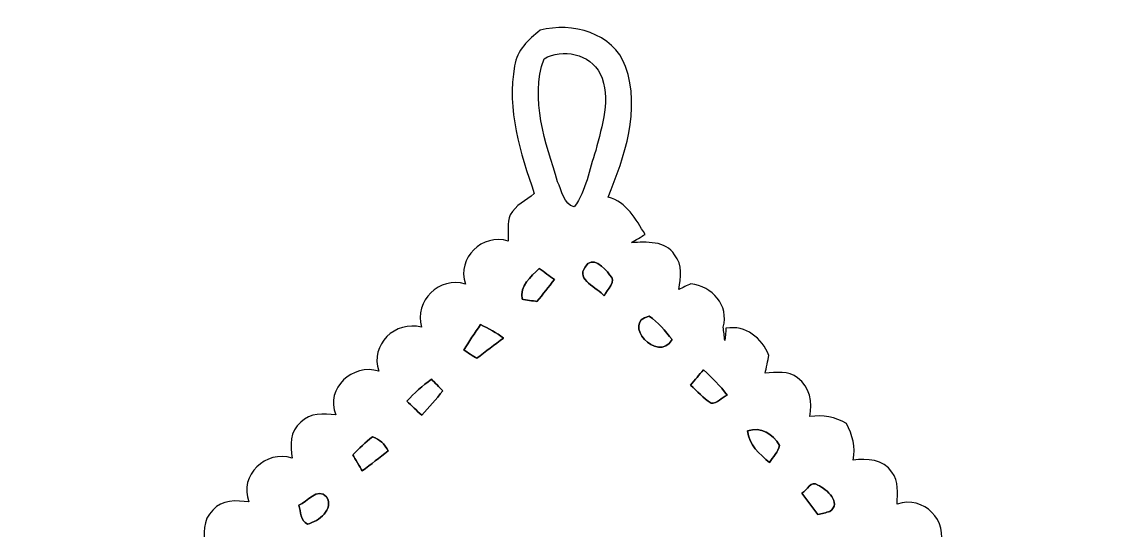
# Model space of a CAD drawing. Header units: centimetres. Extents: x -7 to 7, y -7.7 to 7.6.
# Drawn here: x -0.06 to 6.98, y -2.7 to 0.56 of the extents above; entities that cross this region are included whole.
import ezdxf

# ---------------------------------------------------------------- set-up
doc = ezdxf.new("R2010")
doc.units = ezdxf.units.CM
doc.header["$MEASUREMENT"] = 0
doc.layers.add('Camada 1', color=7, linetype='Continuous')

msp = doc.modelspace()

# ---------------------------------------------------------------- linework, layer by layer
at = {"layer": 'Camada 1', "color": 250}
for points, knots in [([(3.25966, 0.51011), (3.46569, 0.56373), (3.7285, 0.49459), (3.80894, 0.27834), (3.80894, 0.27834), (3.90666, -0.00105), (3.80259, -0.29951), (3.6971, -0.56091), (3.6971, -0.56091), (3.81635, -0.59195), (3.8749, -0.70379), (3.93347, -0.80044), (3.93347, -0.80044), (3.91195, -0.8135), (3.86891, -0.83925), (3.84739, -0.85195), (3.84739, -0.85195), (3.94229, -0.8516), (4.064, -0.83643), (4.12291, -0.93203), (4.12291, -0.93203), (4.17653, -0.99554), (4.16207, -1.07843), (4.14937, -1.15359), (4.14937, -1.15359), (4.17512, -1.14158), (4.20158, -1.12959), (4.22768, -1.11794), (4.22768, -1.11794), (4.3635, -1.1303), (4.47392, -1.25801), (4.43547, -1.39559), (4.43547, -1.39559), (4.4383, -1.42416), (4.44183, -1.45274), (4.44534, -1.48132), (4.44534, -1.48132), (4.44712, -1.46156), (4.45099, -1.42205), (4.45276, -1.40229), (4.45276, -1.40229), (4.58152, -1.38077), (4.68241, -1.46543), (4.72863, -1.57762), (4.72863, -1.57762), (4.72263, -1.60584), (4.71063, -1.66229), (4.70429, -1.6905), (4.70429, -1.6905), (4.77414, -1.68697), (4.85315, -1.67323), (4.91243, -1.72191), (4.91243, -1.72191), (4.99145, -1.77765), (5.00944, -1.87924), (4.99109, -1.96956), (4.99109, -1.96956), (5.07364, -1.95686), (5.15443, -1.97309), (5.22676, -2.01471), (5.22676, -2.01471), (5.26204, -2.08845), (5.28813, -2.16675), (5.26908, -2.2493), (5.26908, -2.2493), (5.35727, -2.23943), (5.46347, -2.24296), (5.51744, -2.32587), (5.51744, -2.32587), (5.5626, -2.38512), (5.55201, -2.46133), (5.5513, -2.53118), (5.5513, -2.53118), (5.72065, -2.4719), (5.88362, -2.64089), (5.82648, -2.80846), (5.82648, -2.80846), (5.99263, -2.75025), (6.1722, -2.92028), (6.09917, -3.0868), (6.09917, -3.0868), (6.26779, -3.03247), (6.44947, -3.19263), (6.37998, -3.3669), (6.37998, -3.3669), (6.55072, -3.30975), (6.72324, -3.47274), (6.66009, -3.64596), (6.66009, -3.64596), (6.78003, -3.61032), (6.92572, -3.67524), (6.94584, -3.80646), (6.94584, -3.80646), (6.97512, -3.92077), (6.88657, -4.01389), (6.78744, -4.0527), (6.78744, -4.0527), (6.89256, -4.10669), (6.97476, -4.22521), (6.9208, -4.34445), (6.9208, -4.34445), (6.8841, -4.46263), (6.74899, -4.47957), (6.6442, -4.4651), (6.6442, -4.4651), (6.71159, -4.63549), (6.53379, -4.8006), (6.36622, -4.74027), (6.36622, -4.74027), (6.38632, -4.82177), (6.37998, -4.91455), (6.31296, -4.97382), (6.31296, -4.97382), (6.2551, -5.03907), (6.16374, -5.02637), (6.08646, -5.02072), (6.08646, -5.02072), (6.09494, -5.08599), (6.11328, -5.16149), (6.06424, -5.21687), (6.06424, -5.21687), (6.01274, -5.30754), (5.89808, -5.31636), (5.80602, -5.29907), (5.80602, -5.29907), (5.88822, -5.46805), (5.6963, -5.63491), (5.53225, -5.57954), (5.53225, -5.57954), (5.58694, -5.72664), (5.46488, -5.87021), (5.31636, -5.87516), (5.31636, -5.87516), (5.28849, -5.84763), (5.26167, -5.82048), (5.23239, -5.79578), (5.23239, -5.79578), (5.22286, -5.8734), (5.29096, -5.94854), (5.24651, -6.02226), (5.24651, -6.02226), (5.20312, -6.12563), (5.08316, -6.16232), (4.98122, -6.13197), (4.98122, -6.13197), (4.99604, -6.22757), (4.97204, -6.31966), (4.90502, -6.39022), (4.90502, -6.39022), (4.86762, -6.40291), (4.83059, -6.41597), (4.7939, -6.42972), (4.7939, -6.42972), (4.76144, -6.41984), (4.72897, -6.40961), (4.69688, -6.40009), (4.69688, -6.40009), (4.7632, -6.57083), (4.59705, -6.7638), (4.41749, -6.68655), (4.41749, -6.68655), (4.42911, -6.76346), (4.43759, -6.85553), (4.37373, -6.91373), (4.37373, -6.91373), (4.31658, -6.98429), (4.21993, -6.98217), (4.13878, -6.96948), (4.13878, -6.96948), (4.1476, -7.03932), (4.16172, -7.11975), (4.10951, -7.17761), (4.10951, -7.17761), (4.05377, -7.25805), (3.94935, -7.26298), (3.86186, -7.25028), (3.86186, -7.25028), (3.8929, -7.36106), (3.84493, -7.50005), (3.72356, -7.52863), (3.72356, -7.52863), (3.6128, -7.57061), (3.51825, -7.48488), (3.45617, -7.40375), (3.45617, -7.40375), (3.39372, -7.45348), (3.33587, -7.53251), (3.24626, -7.52474), (3.24626, -7.52474), (3.09845, -7.53533), (2.99755, -7.36847), (3.05435, -7.2383), (3.05435, -7.2383), (2.97744, -7.24464), (2.89172, -7.25275), (2.82963, -7.19666), (2.82963, -7.19666), (2.75554, -7.14092), (2.75412, -7.04074), (2.76895, -6.95783), (2.76895, -6.95783), (2.68323, -6.97123), (2.58197, -6.96524), (2.52518, -6.89044), (2.52518, -6.89044), (2.47543, -6.83224), (2.48108, -6.75216), (2.48849, -6.68126), (2.48849, -6.68126), (2.32233, -6.73135), (2.14241, -6.5726), (2.21755, -6.40186), (2.21755, -6.40186), (2.04893, -6.45442), (1.86477, -6.29532), (1.93815, -6.1214), (1.93815, -6.1214), (1.77058, -6.18101), (1.58221, -6.01203), (1.66263, -5.84234), (1.66263, -5.84234), (1.5635, -5.85927), (1.4351, -5.84412), (1.38923, -5.74075), (1.38923, -5.74075), (1.35183, -5.68571), (1.37054, -5.61869), (1.38112, -5.55907), (1.38112, -5.55907), (1.28658, -5.58305), (1.17193, -5.56823), (1.11831, -5.47687), (1.11831, -5.47687), (1.07138, -5.41689), (1.09114, -5.3407), (1.10243, -5.27332), (1.10243, -5.27332), (1.07631, -5.28284), (1.05056, -5.29271), (1.02481, -5.3026), (1.02481, -5.3026), (0.88089, -5.29025), (0.77294, -5.15691), (0.82055, -5.01368), (0.82055, -5.01368), (0.73271, -5.01614), (0.62335, -5.0158), (0.57043, -4.93253), (0.57043, -4.93253), (0.5221, -4.87362), (0.53162, -4.79602), (0.54081, -4.72617), (0.54081, -4.72617), (0.49847, -4.73075), (0.45614, -4.73533), (0.4138, -4.74027), (0.4138, -4.74027), (0.29669, -4.69582), (0.22153, -4.57553), (0.26492, -4.45169), (0.26492, -4.45169), (0.14993, -4.4764), (0.00458, -4.43052), (-0.01869, -4.30106), (-0.01869, -4.30106), (-0.06314, -4.18324), (0.03739, -4.08975), (0.12734, -4.0326), (0.12734, -4.0326), (0.00175, -3.9811), (-0.0649, -3.80965), (0.03281, -3.7024), (0.03281, -3.7024), (0.08714, -3.62303), (0.18873, -3.62126), (0.27515, -3.62479), (0.27515, -3.62479), (0.21836, -3.45405), (0.38452, -3.30446), (0.55033, -3.34432), (0.55033, -3.34432), (0.50095, -3.17641), (0.66569, -3.01342), (0.83361, -3.07516), (0.83361, -3.07516), (0.78422, -2.93546), (0.88618, -2.8007), (1.02376, -2.77566), (1.02376, -2.77566), (1.05339, -2.78623), (1.08303, -2.79681), (1.113, -2.80704), (1.113, -2.80704), (1.09996, -2.72555), (1.0922, -2.63243), (1.16063, -2.5714), (1.16063, -2.5714), (1.21603, -2.49977), (1.31268, -2.50825), (1.39206, -2.51777), (1.39206, -2.51777), (1.32467, -2.34631), (1.50106, -2.18157), (1.6697, -2.23697), (1.6697, -2.23697), (1.65417, -2.15582), (1.65381, -2.06199), (1.72544, -2.00589), (1.72544, -2.00589), (1.78328, -1.9431), (1.87184, -1.95297), (1.94875, -1.95791), (1.94875, -1.95791), (1.87888, -1.78717), (2.05987, -1.62736), (2.22462, -1.67815), (2.22462, -1.67815), (2.16641, -1.50777), (2.33115, -1.35149), (2.49943, -1.39629), (2.49943, -1.39629), (2.44897, -1.22731), (2.61372, -1.06749), (2.78129, -1.11901), (2.78129, -1.11901), (2.72238, -0.94896), (2.89031, -0.79269), (3.05576, -0.84278), (3.05576, -0.84278), (3.05859, -0.78705), (3.04553, -0.72777), (3.0674, -0.67451), (3.0674, -0.67451), (3.10268, -0.61241), (3.16971, -0.58208), (3.22297, -0.53869), (3.22297, -0.53869), (3.13195, -0.27763), (3.04446, 0.00246), (3.09667, 0.28151), (3.09667, 0.28151), (3.10938, 0.3824), (3.18628, 0.44944), (3.25966, 0.51011)], [0, 0, 0, 0, 0.0114943, 0.0114943, 0.0114943, 0.0114943, 0.0229885, 0.0229885, 0.0229885, 0.0229885, 0.0344828, 0.0344828, 0.0344828, 0.0344828, 0.045977, 0.045977, 0.045977, 0.045977, 0.0574713, 0.0574713, 0.0574713, 0.0574713, 0.0689655, 0.0689655, 0.0689655, 0.0689655, 0.0804598, 0.0804598, 0.0804598, 0.0804598, 0.091954, 0.091954, 0.091954, 0.091954, 0.1034483, 0.1034483, 0.1034483, 0.1034483, 0.1149425, 0.1149425, 0.1149425, 0.1149425, 0.1264368, 0.1264368, 0.1264368, 0.1264368, 0.137931, 0.137931, 0.137931, 0.137931, 0.1494253, 0.1494253, 0.1494253, 0.1494253, 0.1609195, 0.1609195, 0.1609195, 0.1609195, 0.1724138, 0.1724138, 0.1724138, 0.1724138, 0.183908, 0.183908, 0.183908, 0.183908, 0.1954023, 0.1954023, 0.1954023, 0.1954023, 0.2068966, 0.2068966, 0.2068966, 0.2068966, 0.2183908, 0.2183908, 0.2183908, 0.2183908, 0.2298851, 0.2298851, 0.2298851, 0.2298851, 0.2413793, 0.2413793, 0.2413793, 0.2413793, 0.2528736, 0.2528736, 0.2528736, 0.2528736, 0.2643678, 0.2643678, 0.2643678, 0.2643678, 0.2758621, 0.2758621, 0.2758621, 0.2758621, 0.2873563, 0.2873563, 0.2873563, 0.2873563, 0.2988506, 0.2988506, 0.2988506, 0.2988506, 0.3103448, 0.3103448, 0.3103448, 0.3103448, 0.3218391, 0.3218391, 0.3218391, 0.3218391, 0.3333333, 0.3333333, 0.3333333, 0.3333333, 0.3448276, 0.3448276, 0.3448276, 0.3448276, 0.3563218, 0.3563218, 0.3563218, 0.3563218, 0.3678161, 0.3678161, 0.3678161, 0.3678161, 0.3793103, 0.3793103, 0.3793103, 0.3793103, 0.3908046, 0.3908046, 0.3908046, 0.3908046, 0.4022989, 0.4022989, 0.4022989, 0.4022989, 0.4137931, 0.4137931, 0.4137931, 0.4137931, 0.4252874, 0.4252874, 0.4252874, 0.4252874, 0.4367816, 0.4367816, 0.4367816, 0.4367816, 0.4482759, 0.4482759, 0.4482759, 0.4482759, 0.4597701, 0.4597701, 0.4597701, 0.4597701, 0.4712644, 0.4712644, 0.4712644, 0.4712644, 0.4827586, 0.4827586, 0.4827586, 0.4827586, 0.4942529, 0.4942529, 0.4942529, 0.4942529, 0.5057471, 0.5057471, 0.5057471, 0.5057471, 0.5172414, 0.5172414, 0.5172414, 0.5172414, 0.5287356, 0.5287356, 0.5287356, 0.5287356, 0.5402299, 0.5402299, 0.5402299, 0.5402299, 0.5517241, 0.5517241, 0.5517241, 0.5517241, 0.5632184, 0.5632184, 0.5632184, 0.5632184, 0.5747126, 0.5747126, 0.5747126, 0.5747126, 0.5862069, 0.5862069, 0.5862069, 0.5862069, 0.5977011, 0.5977011, 0.5977011, 0.5977011, 0.6091954, 0.6091954, 0.6091954, 0.6091954, 0.6206897, 0.6206897, 0.6206897, 0.6206897, 0.6321839, 0.6321839, 0.6321839, 0.6321839, 0.6436782, 0.6436782, 0.6436782, 0.6436782, 0.6551724, 0.6551724, 0.6551724, 0.6551724, 0.6666667, 0.6666667, 0.6666667, 0.6666667, 0.6781609, 0.6781609, 0.6781609, 0.6781609, 0.6896552, 0.6896552, 0.6896552, 0.6896552, 0.7011494, 0.7011494, 0.7011494, 0.7011494, 0.7126437, 0.7126437, 0.7126437, 0.7126437, 0.7241379, 0.7241379, 0.7241379, 0.7241379, 0.7356322, 0.7356322, 0.7356322, 0.7356322, 0.7471264, 0.7471264, 0.7471264, 0.7471264, 0.7586207, 0.7586207, 0.7586207, 0.7586207, 0.7701149, 0.7701149, 0.7701149, 0.7701149, 0.7816092, 0.7816092, 0.7816092, 0.7816092, 0.7931034, 0.7931034, 0.7931034, 0.7931034, 0.8045977, 0.8045977, 0.8045977, 0.8045977, 0.816092, 0.816092, 0.816092, 0.816092, 0.8275862, 0.8275862, 0.8275862, 0.8275862, 0.8390805, 0.8390805, 0.8390805, 0.8390805, 0.8505747, 0.8505747, 0.8505747, 0.8505747, 0.862069, 0.862069, 0.862069, 0.862069, 0.8735632, 0.8735632, 0.8735632, 0.8735632, 0.8850575, 0.8850575, 0.8850575, 0.8850575, 0.8965517, 0.8965517, 0.8965517, 0.8965517, 0.908046, 0.908046, 0.908046, 0.908046, 0.9195402, 0.9195402, 0.9195402, 0.9195402, 0.9310345, 0.9310345, 0.9310345, 0.9310345, 0.9425287, 0.9425287, 0.9425287, 0.9425287, 0.954023, 0.954023, 0.954023, 0.954023, 0.9655172, 0.9655172, 0.9655172, 0.9655172, 0.9770115, 0.9770115, 0.9770115, 0.9770115, 1, 1, 1, 1]), ([(3.28507, 0.32702), (3.28507, 0.32702), (3.28507, 0.32702), (3.28507, 0.32702), (3.28507, 0.32702), (3.19229, 0.06561), (3.29635, -0.21061), (3.37255, -0.46248), (3.37255, -0.46248), (3.40077, -0.51611), (3.40959, -0.60924), (3.47873, -0.62406), (3.47873, -0.62406), (3.55776, -0.51929), (3.57399, -0.38311), (3.61702, -0.26212), (3.61702, -0.26212), (3.65548, -0.10337), (3.72109, 0.07408), (3.64525, 0.23142), (3.64525, 0.23142), (3.57998, 0.35913), (3.40535, 0.39616), (3.28507, 0.32702)], [0, 0, 0, 0, 0.1428571, 0.1428571, 0.1428571, 0.1428571, 0.2857143, 0.2857143, 0.2857143, 0.2857143, 0.4285714, 0.4285714, 0.4285714, 0.4285714, 0.5714286, 0.5714286, 0.5714286, 0.5714286, 0.7142857, 0.7142857, 0.7142857, 0.7142857, 1, 1, 1, 1]), ([(3.54929, -1.00965), (3.54929, -1.00965), (3.54929, -1.00965), (3.54929, -1.00965), (3.54929, -1.00965), (3.48721, -1.09114), (3.62795, -1.14229), (3.67171, -1.19556), (3.67171, -1.19556), (3.68547, -1.15217), (3.75849, -1.10243), (3.70628, -1.05974), (3.70628, -1.05974), (3.67383, -1.01564), (3.59092, -0.92957), (3.54929, -1.00965)], [0, 0, 0, 0, 0.2, 0.2, 0.2, 0.2, 0.4, 0.4, 0.4, 0.4, 0.6, 0.6, 0.6, 0.6, 1, 1, 1, 1]), ([(3.25472, -1.01952), (3.25472, -1.01952), (3.25472, -1.01952), (3.25472, -1.01952), (3.25472, -1.01952), (3.19792, -1.07314), (3.13019, -1.12923), (3.1443, -1.21673), (3.1443, -1.21673), (3.1683, -1.22025), (3.21592, -1.22731), (3.2399, -1.23084), (3.2399, -1.23084), (3.27766, -1.18426), (3.31505, -1.13736), (3.35209, -1.09007), (3.35209, -1.09007), (3.31964, -1.06644), (3.28719, -1.04281), (3.25472, -1.01952)], [0, 0, 0, 0, 0.1666667, 0.1666667, 0.1666667, 0.1666667, 0.3333333, 0.3333333, 0.3333333, 0.3333333, 0.5, 0.5, 0.5, 0.5, 0.6666667, 0.6666667, 0.6666667, 0.6666667, 1, 1, 1, 1]), ([(4.10739, -1.47601), (4.10739, -1.47601), (4.10739, -1.47601), (4.10739, -1.47601), (4.10739, -1.47601), (4.06364, -1.42027), (4.01884, -1.36384), (3.95887, -1.32467), (3.95887, -1.32467), (3.77825, -1.36596), (4.0125, -1.6323), (4.10739, -1.47601)], [0, 0, 0, 0, 0.25, 0.25, 0.25, 0.25, 0.5, 0.5, 0.5, 0.5, 1, 1, 1, 1]), ([(2.87796, -1.37971), (2.87796, -1.37971), (2.87796, -1.37971), (2.87796, -1.37971), (2.87796, -1.37971), (2.84091, -1.43369), (2.80458, -1.48766), (2.76965, -1.54305), (2.76965, -1.54305), (2.79082, -1.55609), (2.8335, -1.58255), (2.85503, -1.59561), (2.85503, -1.59561), (2.91041, -1.55117), (2.96686, -1.50777), (3.02472, -1.46649), (3.02472, -1.46649), (2.98131, -1.42909), (2.9284, -1.40545), (2.87796, -1.37971)], [0, 0, 0, 0, 0.1666667, 0.1666667, 0.1666667, 0.1666667, 0.3333333, 0.3333333, 0.3333333, 0.3333333, 0.5, 0.5, 0.5, 0.5, 0.6666667, 0.6666667, 0.6666667, 0.6666667, 1, 1, 1, 1]), ([(4.22556, -1.76742), (4.22556, -1.76742), (4.22556, -1.76742), (4.22556, -1.76742), (4.22556, -1.76742), (4.2679, -1.80728), (4.30847, -1.85067), (4.3568, -1.88419), (4.3568, -1.88419), (4.39666, -1.88948), (4.42489, -1.84502), (4.46017, -1.83198), (4.46017, -1.83198), (4.41537, -1.7727), (4.36457, -1.71838), (4.30883, -1.67004), (4.30883, -1.67004), (4.28096, -1.70215), (4.25309, -1.7346), (4.22556, -1.76742)], [0, 0, 0, 0, 0.1666667, 0.1666667, 0.1666667, 0.1666667, 0.3333333, 0.3333333, 0.3333333, 0.3333333, 0.5, 0.5, 0.5, 0.5, 0.6666667, 0.6666667, 0.6666667, 0.6666667, 1, 1, 1, 1]), ([(2.40454, -1.87042), (2.40454, -1.87042), (2.40454, -1.87042), (2.40454, -1.87042), (2.40454, -1.87042), (2.43628, -1.90076), (2.46803, -1.93111), (2.50013, -1.96108), (2.50013, -1.96108), (2.54776, -1.91099), (2.59326, -1.85878), (2.63525, -1.8041), (2.63525, -1.8041), (2.61691, -1.7854), (2.58092, -1.74837), (2.56292, -1.72966), (2.56292, -1.72966), (2.50613, -1.772), (2.45356, -1.81963), (2.40454, -1.87042)], [0, 0, 0, 0, 0.1666667, 0.1666667, 0.1666667, 0.1666667, 0.3333333, 0.3333333, 0.3333333, 0.3333333, 0.5, 0.5, 0.5, 0.5, 0.6666667, 0.6666667, 0.6666667, 0.6666667, 1, 1, 1, 1]), ([(4.59069, -2.06058), (4.59069, -2.06058), (4.59069, -2.06058), (4.59069, -2.06058), (4.59069, -2.06058), (4.60058, -2.15018), (4.6676, -2.21014), (4.7318, -2.26554), (4.7318, -2.26554), (4.75368, -2.22919), (4.78895, -2.19816), (4.79565, -2.15477), (4.79565, -2.15477), (4.75438, -2.07963), (4.67642, -2.03446), (4.59069, -2.06058)], [0, 0, 0, 0, 0.2, 0.2, 0.2, 0.2, 0.4, 0.4, 0.4, 0.4, 0.6, 0.6, 0.6, 0.6, 1, 1, 1, 1]), ([(2.05775, -2.2158), (2.05775, -2.2158), (2.05775, -2.2158), (2.05775, -2.2158), (2.05775, -2.2158), (2.07291, -2.24119), (2.10326, -2.29234), (2.11878, -2.3181), (2.11878, -2.3181), (2.17487, -2.27646), (2.2299, -2.23378), (2.28458, -2.19004), (2.28458, -2.19004), (2.26342, -2.14488), (2.2299, -2.1149), (2.18439, -2.09973), (2.18439, -2.09973), (2.13888, -2.13465), (2.09868, -2.17557), (2.05775, -2.2158)], [0, 0, 0, 0, 0.1666667, 0.1666667, 0.1666667, 0.1666667, 0.3333333, 0.3333333, 0.3333333, 0.3333333, 0.5, 0.5, 0.5, 0.5, 0.6666667, 0.6666667, 0.6666667, 0.6666667, 1, 1, 1, 1]), ([(4.93959, -2.46167), (4.93959, -2.46167), (4.93959, -2.46167), (4.93959, -2.46167), (4.93959, -2.46167), (4.97382, -2.50718), (5.00839, -2.55269), (5.0426, -2.59891), (5.0426, -2.59891), (5.06835, -2.59326), (5.09376, -2.58655), (5.11915, -2.57844), (5.11915, -2.57844), (5.19818, -2.52377), (5.09905, -2.43662), (5.0426, -2.40946), (5.0426, -2.40946), (5.00027, -2.37525), (4.97275, -2.44474), (4.93959, -2.46167)], [0, 0, 0, 0, 0.1666667, 0.1666667, 0.1666667, 0.1666667, 0.3333333, 0.3333333, 0.3333333, 0.3333333, 0.5, 0.5, 0.5, 0.5, 0.6666667, 0.6666667, 0.6666667, 0.6666667, 1, 1, 1, 1]), ([(1.71097, -2.53929), (1.71097, -2.53929), (1.71097, -2.53929), (1.71097, -2.53929), (1.71097, -2.53929), (1.7272, -2.58056), (1.71908, -2.64018), (1.76847, -2.65959), (1.76847, -2.65959), (1.83973, -2.64371), (1.93886, -2.56399), (1.89018, -2.48425), (1.89018, -2.48425), (1.82915, -2.42322), (1.76883, -2.51636), (1.71097, -2.53929)], [0, 0, 0, 0, 0.2, 0.2, 0.2, 0.2, 0.4, 0.4, 0.4, 0.4, 0.6, 0.6, 0.6, 0.6, 1, 1, 1, 1])]:
    msp.add_open_spline(points, degree=3, knots=knots, dxfattribs=at)
at = {"layer": 'Camada 1', "color": 253}
for points, knots in [([(3.54929, -1.00965), (3.59092, -0.92957), (3.67383, -1.01564), (3.70628, -1.05974), (3.70628, -1.05974), (3.75849, -1.10243), (3.68547, -1.15217), (3.67171, -1.19556), (3.67171, -1.19556), (3.62795, -1.14229), (3.48721, -1.09114), (3.54929, -1.00965)], [0, 0, 0, 0, 0.25, 0.25, 0.25, 0.25, 0.5, 0.5, 0.5, 0.5, 1, 1, 1, 1]), ([(3.25472, -1.01952), (3.28719, -1.04281), (3.31964, -1.06644), (3.35209, -1.09007), (3.35209, -1.09007), (3.31505, -1.13736), (3.27766, -1.18426), (3.2399, -1.23084), (3.2399, -1.23084), (3.21592, -1.22731), (3.1683, -1.22025), (3.1443, -1.21673), (3.1443, -1.21673), (3.13019, -1.12923), (3.19792, -1.07314), (3.25472, -1.01952)], [0, 0, 0, 0, 0.2, 0.2, 0.2, 0.2, 0.4, 0.4, 0.4, 0.4, 0.6, 0.6, 0.6, 0.6, 1, 1, 1, 1]), ([(4.10739, -1.47601), (4.0125, -1.6323), (3.77825, -1.36596), (3.95887, -1.32467), (3.95887, -1.32467), (4.01884, -1.36384), (4.06364, -1.42027), (4.10739, -1.47601)], [0, 0, 0, 0, 0.3333333, 0.3333333, 0.3333333, 0.3333333, 1, 1, 1, 1]), ([(2.87796, -1.37971), (2.9284, -1.40545), (2.98131, -1.42909), (3.02472, -1.46649), (3.02472, -1.46649), (2.96686, -1.50777), (2.91041, -1.55117), (2.85503, -1.59561), (2.85503, -1.59561), (2.8335, -1.58255), (2.79082, -1.55609), (2.76965, -1.54305), (2.76965, -1.54305), (2.80458, -1.48766), (2.84091, -1.43369), (2.87796, -1.37971)], [0, 0, 0, 0, 0.2, 0.2, 0.2, 0.2, 0.4, 0.4, 0.4, 0.4, 0.6, 0.6, 0.6, 0.6, 1, 1, 1, 1]), ([(4.22556, -1.76742), (4.25309, -1.7346), (4.28096, -1.70215), (4.30883, -1.67004), (4.30883, -1.67004), (4.36457, -1.71838), (4.41537, -1.7727), (4.46017, -1.83198), (4.46017, -1.83198), (4.42489, -1.84502), (4.39666, -1.88948), (4.3568, -1.88419), (4.3568, -1.88419), (4.30847, -1.85067), (4.2679, -1.80728), (4.22556, -1.76742)], [0, 0, 0, 0, 0.2, 0.2, 0.2, 0.2, 0.4, 0.4, 0.4, 0.4, 0.6, 0.6, 0.6, 0.6, 1, 1, 1, 1]), ([(2.40454, -1.87042), (2.45356, -1.81963), (2.50613, -1.772), (2.56292, -1.72966), (2.56292, -1.72966), (2.58092, -1.74837), (2.61691, -1.7854), (2.63525, -1.8041), (2.63525, -1.8041), (2.59326, -1.85878), (2.54776, -1.91099), (2.50013, -1.96108), (2.50013, -1.96108), (2.46803, -1.93111), (2.43628, -1.90076), (2.40454, -1.87042)], [0, 0, 0, 0, 0.2, 0.2, 0.2, 0.2, 0.4, 0.4, 0.4, 0.4, 0.6, 0.6, 0.6, 0.6, 1, 1, 1, 1]), ([(4.59069, -2.06058), (4.67642, -2.03446), (4.75438, -2.07963), (4.79565, -2.15477), (4.79565, -2.15477), (4.78895, -2.19816), (4.75368, -2.22919), (4.7318, -2.26554), (4.7318, -2.26554), (4.6676, -2.21014), (4.60058, -2.15018), (4.59069, -2.06058)], [0, 0, 0, 0, 0.25, 0.25, 0.25, 0.25, 0.5, 0.5, 0.5, 0.5, 1, 1, 1, 1]), ([(2.05775, -2.2158), (2.09868, -2.17557), (2.13888, -2.13465), (2.18439, -2.09973), (2.18439, -2.09973), (2.2299, -2.1149), (2.26342, -2.14488), (2.28458, -2.19004), (2.28458, -2.19004), (2.2299, -2.23378), (2.17487, -2.27646), (2.11878, -2.3181), (2.11878, -2.3181), (2.10326, -2.29234), (2.07291, -2.24119), (2.05775, -2.2158)], [0, 0, 0, 0, 0.2, 0.2, 0.2, 0.2, 0.4, 0.4, 0.4, 0.4, 0.6, 0.6, 0.6, 0.6, 1, 1, 1, 1]), ([(4.93959, -2.46167), (4.97275, -2.44474), (5.00027, -2.37525), (5.0426, -2.40946), (5.0426, -2.40946), (5.09905, -2.43662), (5.19818, -2.52377), (5.11915, -2.57844), (5.11915, -2.57844), (5.09376, -2.58655), (5.06835, -2.59326), (5.0426, -2.59891), (5.0426, -2.59891), (5.00839, -2.55269), (4.97382, -2.50718), (4.93959, -2.46167)], [0, 0, 0, 0, 0.2, 0.2, 0.2, 0.2, 0.4, 0.4, 0.4, 0.4, 0.6, 0.6, 0.6, 0.6, 1, 1, 1, 1]), ([(1.71097, -2.53929), (1.76883, -2.51636), (1.82915, -2.42322), (1.89018, -2.48425), (1.89018, -2.48425), (1.93886, -2.56399), (1.83973, -2.64371), (1.76847, -2.65959), (1.76847, -2.65959), (1.71908, -2.64018), (1.7272, -2.58056), (1.71097, -2.53929)], [0, 0, 0, 0, 0.25, 0.25, 0.25, 0.25, 0.5, 0.5, 0.5, 0.5, 1, 1, 1, 1])]:
    msp.add_open_spline(points, degree=3, knots=knots, dxfattribs=at)

doc.saveas('drawing.dxf')
